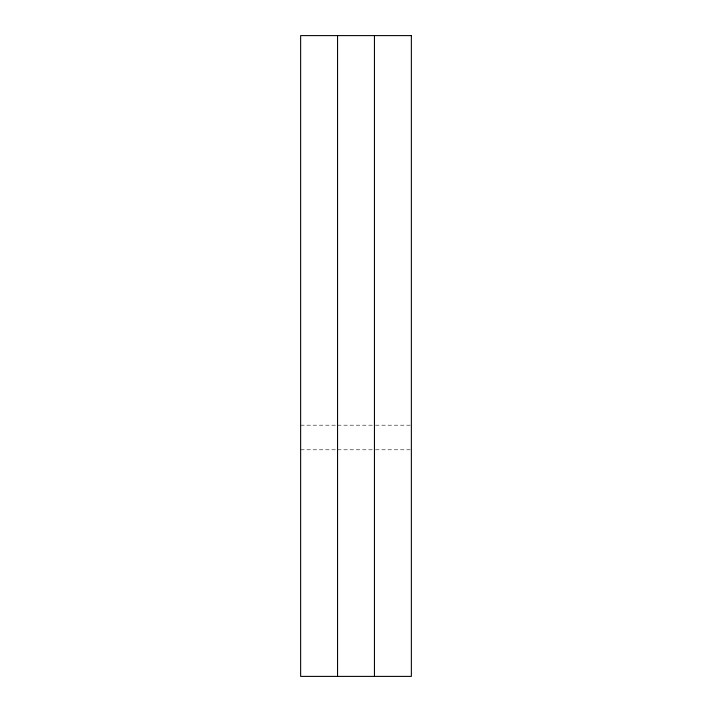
<?xml version="1.0" encoding="UTF-8"?>
<svg xmlns="http://www.w3.org/2000/svg" width="712" height="712" viewBox="0 0 712 712"><rect width="100%" height="100%" fill="white"/><g stroke="black" fill="none" stroke-linecap="round" stroke-linejoin="round"><path stroke-width="0.53" stroke-dasharray="3.56 2.67" d="M300.642 425.189L336.464 425.189M337.55 425.189L373.373 425.189M375.536 425.189L411.358 425.189M300.642 449.788L336.464 449.788M337.55 449.788L373.373 449.788M375.536 449.788L411.358 449.788"/><path stroke-width="1.07" d="M374.45 35.6L374.45 676.4M337.55 35.6L337.55 676.4M411.358 35.6L300.642 35.6L300.642 676.4L411.358 676.4L411.358 35.6"/></g></svg>
